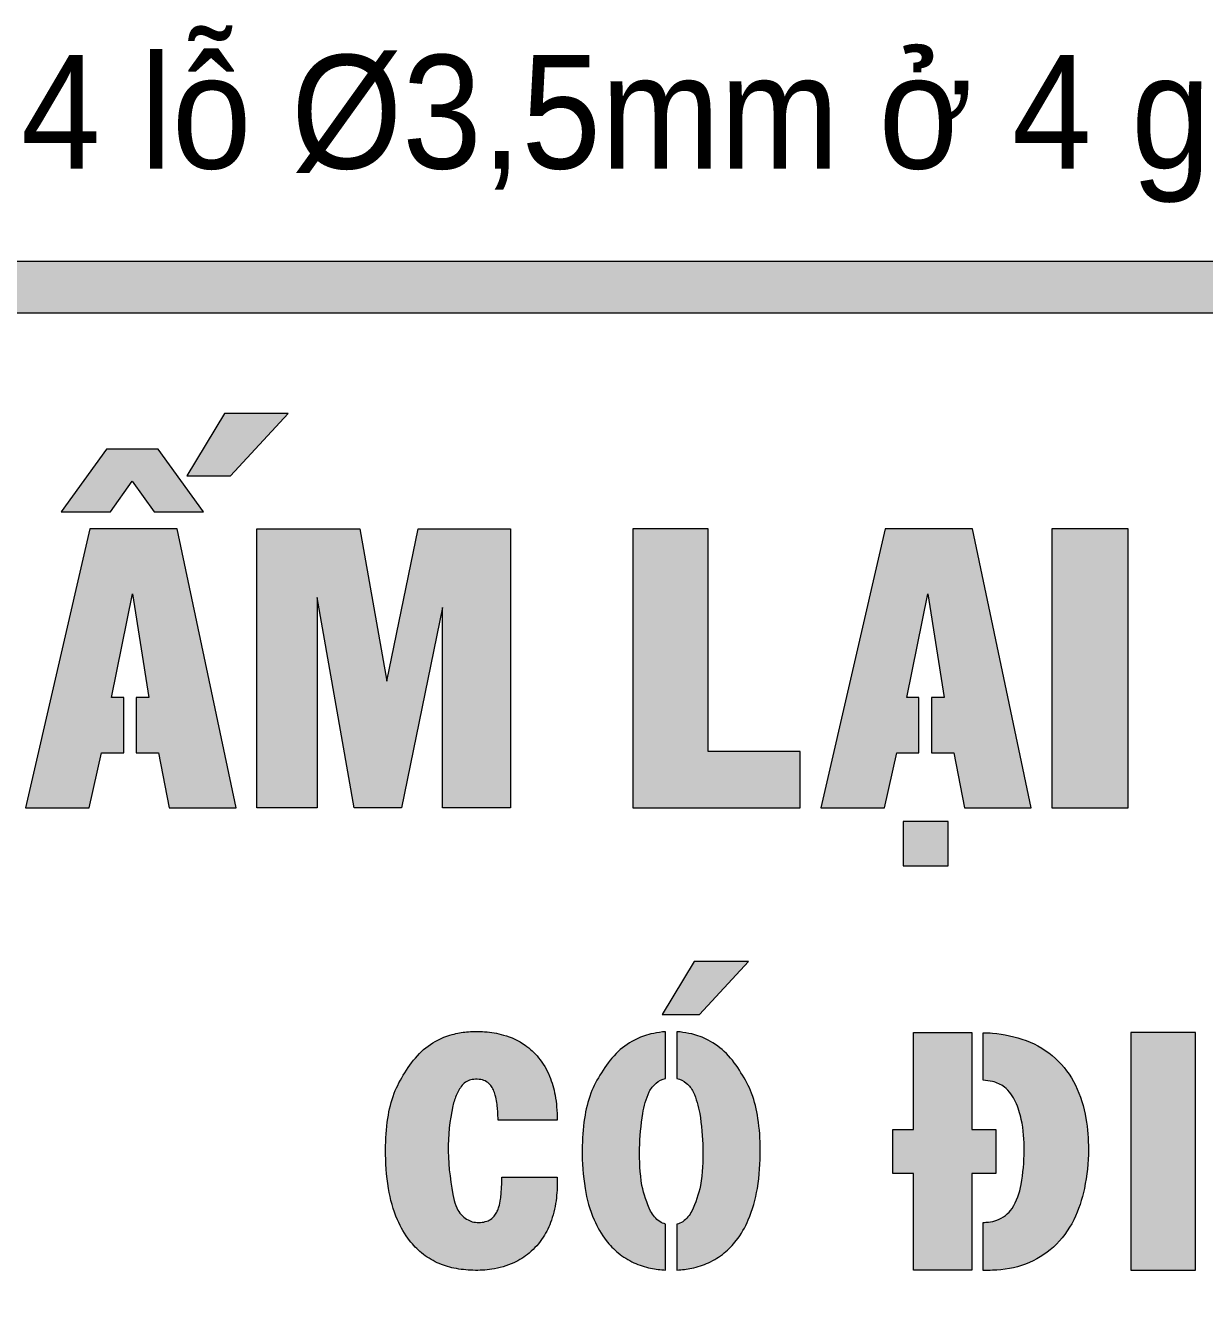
# Model space of a CAD drawing. Header units: millimetres. Extents: x 330554 to 656471, y 11007 to 130943.
# Drawn here: x 524966 to 526248, y 48848 to 50228 of the extents above; entities that cross this region are included whole.
import ezdxf

# ---------------------------------------------------------------- set-up
doc = ezdxf.new("R2010")
doc.units = ezdxf.units.MM
doc.header["$LTSCALE"] = 6
doc.layers.add('Text', color=7, linetype='Continuous', lineweight=13)
doc.styles.add('VNI-HELVE', font='VHELVEN.TTF', dxfattribs={"width": 0.9})

msp = doc.modelspace()

# ---------------------------------------------------------------- hatches: boundary and pattern name
at = {"layer": 'Text'}
h = msp.add_hatch(color=1, dxfattribs=at)
h.paths.add_polyline_path([(527357.826, 49914.885, 0.41421356), (527301.666, 49971.045), (524044.386, 49971.045, 0.41421356), (523988.226, 49914.885), (523988.226, 47780.805, 0.41421356), (524044.386, 47724.645), (527301.666, 47724.645, 0.41421356), (527357.826, 47780.805)])
h.paths.add_polyline_path([(524044.386, 49903.653, -0.41421356), (524055.618, 49914.885), (527290.434, 49914.885, -0.41421356), (527301.666, 49903.653), (527301.666, 47792.037, -0.41421356), (527290.434, 47780.805), (524055.618, 47780.805, -0.41421356), (524044.386, 47792.037)], flags=16)
for points in [[(525251.931, 49806.077), (525182.576, 49806.077), (525141.685, 49738.176), (525189.261, 49738.176)], [(525110.672, 49767.21), (525054.497, 49767.21), (525005.215, 49699.112), (525058.784, 49699.112), (525082.209, 49732.266), (525106.358, 49699.112), (525160.088, 49699.112)], [(525131.274, 49680.618), (525036.519, 49680.618), (524966.426, 49377.354), (525035.79, 49377.354), (525049.005, 49436.928), (525073.186, 49436.928), (525073.186, 49497.25), (525059.98, 49497.25), (525082.733, 49610.047), (525100.622, 49497.25), (525086.665, 49497.25), (525086.665, 49436.928), (525111.11, 49436.928), (525122.708, 49377.354), (525195.281, 49377.354)], [(525493.592, 49680.618), (525393.274, 49680.618), (525359.053, 49514.824), (525329.696, 49680.618), (525217.745, 49680.618), (525217.745, 49377.354), (525283.329, 49377.354), (525283.363, 49605.955), (525323.584, 49377.354), (525375.08, 49377.354), (525419.573, 49594.855), (525419.573, 49377.354), (525493.592, 49377.354)], [(525708.544, 49680.618), (525626.599, 49680.618), (525626.599, 49377.354), (525808.45, 49377.354), (525808.45, 49438.326), (525708.544, 49438.326)], [(525995.762, 49680.618), (525901.007, 49680.618), (525830.914, 49377.354), (525900.278, 49377.354), (525913.493, 49436.928), (525937.674, 49436.928), (525937.674, 49497.25), (525924.468, 49497.25), (525947.221, 49610.047), (525965.11, 49497.25), (525951.153, 49497.25), (525951.153, 49436.928), (525975.598, 49436.928), (525987.196, 49377.354), (526059.769, 49377.354)], [(526165.132, 49680.618), (526082.233, 49680.618), (526082.233, 49377.354), (526165.132, 49377.354)], [(525969.416, 49362.455), (525920.547, 49362.455), (525920.547, 49314.328), (525969.416, 49314.328)], [(525752.21, 49210.168), (525693.291, 49210.168), (525658.633, 49152.668), (525699.005, 49152.668)], [(525453.62, 49082.114, -0.07393575), (525461.439, 49081.818, -0.09292692), (525467.494, 49079.584, -0.08649985), (525472.256, 49075.359, -0.04919503), (525475.161, 49070.745, -0.02170409), (525477.015, 49064.852, -0.02763129), (525478.695, 49056.831, -0.01948306), (525479.596, 49049.194, -0.0088859), (525479.951, 49043.72, -0.01792345), (525480.063, 49037.755), (525544.401, 49037.755, 0.03044683), (525543.802, 49052.09, 0.02668291), (525542.109, 49064.885, 0.05404174), (525536.027, 49085.749, 0.07035933), (525524.242, 49105.578, 0.06792551), (525509.513, 49119.334, 0.08738108), (525486.168, 49130.324, 0.04898545), (525465.466, 49133.898, 0.03185637), (525447.913, 49133.869, 0.04096248), (525432.39, 49131.413, 0.06182979), (525414.63, 49124.802, 0.08055081), (525394.69, 49110.127, 0.06539848), (525378.809, 49089.273, 0.05289742), (525367.193, 49066.953, 0.05164777), (525360.321, 49039.73, 0.03722561), (525357.82, 49005.766, 0.04208615), (525360.992, 48963.522, 0.06133465), (525370.809, 48929.326, 0.06394962), (525383.959, 48906.787, 0.05743895), (525397.031, 48893.42, 0.06374188), (525414.027, 48882.829, 0.04971546), (525432.214, 48876.852, 0.04107109), (525452.864, 48874.537, 0.04170948), (525473.247, 48875.687, 0.06878271), (525497.256, 48882.681, 0.06650083), (525513.921, 48893.321, 0.07446796), (525529.048, 48910.447, 0.05849836), (525538.115, 48928.938, 0.05562365), (525543.492, 48953.252, 0.03145915), (525544.446, 48975.708), (525484.117, 48975.708, -0.01434809), (525483.941, 48965.24, -0.01273903), (525483.535, 48958.842, -0.02394666), (525482.695, 48951.707, -0.03371298), (525480.979, 48943.45, -0.03530582), (525479.314, 48938.85, -0.06143725), (525476.71, 48934.454, -0.07145038), (525473.189, 48930.838, -0.08679268), (525467.756, 48927.939, -0.07652774), (525461.162, 48926.643, -0.06657227), (525453.748, 48927.037, -0.07411206), (525447.548, 48929.249, -0.05366034), (525441.364, 48933.654, -0.09112341), (525436.475, 48940.096, -0.05611405), (525432.504, 48950.45, -0.05047753), (525425.953, 49004.227, -0.05800546), (525431.069, 49053.285, -0.05398838), (525435.188, 49065.985, -0.07697868), (525442.089, 49076.916, -0.10020323), (525447.551, 49080.49, -0.07180386)], [(526238.263, 49132.873), (526167.868, 49132.873), (526167.868, 48874.537), (526238.263, 48874.537)]]:
    msp.add_hatch(color=7, dxfattribs=at).paths.add_polyline_path(points)
h = msp.add_hatch(color=7, dxfattribs=at)
h.paths.add_polyline_path([(525637.349, 49044.841, -0.0568567), (525644.361, 49068.451, -0.10863746), (525652.023, 49078.035, -0.13625187), (525662.188, 49082.979), (525662.188, 49133.895, 0.0292161), (525658.77, 49133.61, 0.03339015), (525646.141, 49131.415, 0.06182979), (525628.381, 49124.804, 0.08055081), (525608.442, 49110.13, 0.06539848), (525592.56, 49089.275, 0.05289742), (525580.945, 49066.955, 0.05164777), (525574.073, 49039.732, 0.03722561), (525571.571, 49005.768, 0.04208615), (525574.743, 48963.525, 0.06133465), (525584.56, 48929.329, 0.06394962), (525597.71, 48906.789, 0.05743895), (525610.783, 48893.422, 0.06374188), (525627.778, 48882.831, 0.04971546), (525645.965, 48876.855, 0.03319179), (525662.188, 48874.765), (525662.188, 48924.875, -0.09487448), (525655.816, 48927.434, -0.12163787), (525645.977, 48938.902, -0.05585078), (525636.53, 48966.748, -0.04402444), (525633.952, 49006.961, -0.03242305)])
h.paths.add_polyline_path([(525762.648, 49039.732, 0.05164777), (525755.776, 49066.955, 0.05289742), (525744.16, 49089.275, 0.06539848), (525728.279, 49110.13, 0.08055081), (525708.339, 49124.804, 0.06182979), (525690.579, 49131.415, 0.03339015), (525677.95, 49133.61, 0.008584), (525674.543, 49133.869), (525674.543, 49082.975, -0.1428397), (525684.697, 49078.035, -0.10863746), (525692.36, 49068.451, -0.0568567), (525699.372, 49044.841, -0.03242305), (525702.768, 49006.961, -0.04402444), (525700.191, 48966.748, -0.05585078), (525690.744, 48938.902, -0.11758419), (525680.889, 48927.337, -0.12060113), (525674.543, 48924.877), (525674.543, 48874.74, 0.03185989), (525690.755, 48876.855, 0.04971546), (525708.942, 48882.831, 0.06374188), (525725.938, 48893.422, 0.05743895), (525739.01, 48906.789, 0.06394962), (525752.16, 48929.329, 0.06133465), (525761.977, 48963.525, 0.04208615), (525765.15, 49005.768, 0.03722561)])
h = msp.add_hatch(color=7, dxfattribs=at)
h.paths.add_polyline_path([(526021.39, 49027.694), (525995.195, 49027.694), (525995.195, 49132.873), (525931.882, 49132.873), (525931.882, 49027.694), (525909.313, 49027.694), (525909.313, 48979.902), (525931.882, 48979.902), (525931.882, 48874.537), (525995.195, 48874.537), (525995.195, 48979.902), (526021.39, 48979.902)])
h.paths.add_polyline_path([(526121.892, 49005.766, 0.04311082), (526119.188, 49039.73, 0.07455163), (526107.721, 49075.845, 0.0895378), (526086.101, 49104.804, 0.10027841), (526054.05, 49124.254, 0.06830403), (526017.61, 49132.404, 0.00684577), (526007.55, 49132.775), (526007.55, 49081.062, -0.03254285), (526017.61, 49079.792, -0.09965219), (526030.688, 49073.698, -0.10636032), (526042.766, 49057.696, -0.04860404), (526048.932, 49038.549, -0.05231451), (526052.107, 49004.48, -0.04022487), (526048.645, 48967.912, -0.10060846), (526038.901, 48941.804, -0.15028588), (526022.364, 48928.937, -0.07584834), (526013.245, 48926.961, -0.01464366), (526007.55, 48926.517), (526007.55, 48874.435, 0.00661045), (526017.61, 48874.543, 0.08505129), (526053.619, 48881.284, 0.0843057), (526083.813, 48899.842, 0.08613834), (526105.922, 48929.326, 0.06155097), (526117.486, 48963.522, 0.04768553)])

# ---------------------------------------------------------------- linework, layer by layer
at = {"layer": 'Text', "color": 1}
for points in [[(524044.386, 47724.645), (527301.666, 47724.645, 0.41421356), (527357.826, 47780.805), (527357.826, 49914.885, 0.41421356), (527301.666, 49971.045), (524044.386, 49971.045, 0.41421356), (523988.226, 49914.885), (523988.226, 47780.805, 0.41421356)], [(524055.618, 47780.805), (527290.434, 47780.805, 0.41421356), (527301.666, 47792.037), (527301.666, 49903.653, 0.41421356), (527290.434, 49914.885), (524055.618, 49914.885, 0.41421356), (524044.386, 49903.653), (524044.386, 47792.037, 0.41421356)]]:
    msp.add_lwpolyline(points, format="xyb", close=True, dxfattribs=at)
at = {"layer": 'Text', "color": 7}
for points in [[(525141.685, 49738.176), (525189.261, 49738.176), (525251.931, 49806.077), (525182.576, 49806.077)], [(525005.215, 49699.112), (525058.784, 49699.112), (525082.209, 49732.266), (525106.358, 49699.112), (525160.088, 49699.112), (525110.672, 49767.21), (525054.497, 49767.21)], [(525086.665, 49436.928), (525111.11, 49436.928), (525122.708, 49377.354), (525195.281, 49377.354), (525131.274, 49680.618), (525036.519, 49680.618), (524966.426, 49377.354), (525035.79, 49377.354), (525049.005, 49436.928), (525073.186, 49436.928), (525073.186, 49497.25), (525059.98, 49497.25), (525082.733, 49610.047), (525100.622, 49497.25), (525086.665, 49497.25)], [(525493.592, 49377.354), (525419.573, 49377.354), (525419.573, 49594.855), (525375.08, 49377.354), (525323.584, 49377.354), (525283.363, 49605.955), (525283.329, 49377.354), (525217.745, 49377.354), (525217.745, 49680.618), (525329.696, 49680.618), (525359.053, 49514.824), (525393.274, 49680.618), (525493.592, 49680.618)], [(525626.599, 49680.618), (525626.599, 49377.354), (525808.45, 49377.354), (525808.45, 49438.326), (525708.544, 49438.326), (525708.544, 49680.618)], [(525951.153, 49436.928), (525975.598, 49436.928), (525987.196, 49377.354), (526059.769, 49377.354), (525995.762, 49680.618), (525901.007, 49680.618), (525830.914, 49377.354), (525900.278, 49377.354), (525913.493, 49436.928), (525937.674, 49436.928), (525937.674, 49497.25), (525924.468, 49497.25), (525947.221, 49610.047), (525965.11, 49497.25), (525951.153, 49497.25)], [(526082.233, 49377.354), (526165.132, 49377.354), (526165.132, 49680.618), (526082.233, 49680.618)], [(525920.547, 49314.328), (525969.416, 49314.328), (525969.416, 49362.455), (525920.547, 49362.455)], [(525658.633, 49152.668), (525699.005, 49152.668), (525752.21, 49210.168), (525693.291, 49210.168)], [(525995.195, 49132.873), (525995.195, 49027.694), (526021.39, 49027.694), (526021.39, 48979.902), (525995.195, 48979.902), (525995.195, 48874.537), (525931.882, 48874.537), (525931.882, 48979.902), (525909.313, 48979.902), (525909.313, 49027.694), (525931.882, 49027.694), (525931.882, 49132.873), (525995.195, 49132.873)], [(526167.868, 48874.537), (526238.263, 48874.537), (526238.263, 49132.873), (526167.868, 49132.873)]]:
    msp.add_lwpolyline(points, close=True, dxfattribs=at)
for points in [[(525480.063, 49037.755, 0.01792345), (525479.951, 49043.72, 0.0088859), (525479.596, 49049.194, 0.01948306), (525478.695, 49056.831, 0.02763129), (525477.015, 49064.852, 0.02170409), (525475.161, 49070.745, 0.04919503), (525472.256, 49075.359, 0.08649985), (525467.494, 49079.584, 0.09292692), (525461.439, 49081.818, 0.07393575), (525453.62, 49082.114, 0.07180386), (525447.551, 49080.49, 0.10020323), (525442.089, 49076.916, 0.07697868), (525435.188, 49065.985, 0.05398838), (525431.069, 49053.285, 0.05800546), (525425.953, 49004.227, 0.05047753), (525432.504, 48950.45, 0.05611405), (525436.475, 48940.096, 0.09112341), (525441.364, 48933.654, 0.05366034), (525447.548, 48929.249, 0.07411206), (525453.748, 48927.037, 0.06657227), (525461.162, 48926.643, 0.07652774), (525467.756, 48927.939, 0.08679268), (525473.189, 48930.838, 0.07145038), (525476.71, 48934.454, 0.06143725), (525479.314, 48938.85, 0.03530582), (525480.979, 48943.45, 0.03371298), (525482.695, 48951.707, 0.02394666), (525483.535, 48958.842, 0.01273903), (525483.941, 48965.24, 0.01434809), (525484.117, 48975.708), (525544.446, 48975.708, -0.03145915), (525543.492, 48953.252, -0.05562365), (525538.115, 48928.938, -0.05849836), (525529.048, 48910.447, -0.07446796), (525513.921, 48893.321, -0.06650083), (525497.256, 48882.681, -0.06878271), (525473.247, 48875.687, -0.04170948), (525452.864, 48874.537, -0.04107109), (525432.214, 48876.852, -0.04971546), (525414.027, 48882.829, -0.06374188), (525397.031, 48893.42, -0.05743895), (525383.959, 48906.787, -0.06394962), (525370.809, 48929.326, -0.06133465), (525360.992, 48963.522, -0.04208615), (525357.82, 49005.766, -0.03722561), (525360.321, 49039.73, -0.05164777), (525367.193, 49066.953, -0.05289742), (525378.809, 49089.273, -0.06539848), (525394.69, 49110.127, -0.08055081), (525414.63, 49124.802, -0.06182979), (525432.39, 49131.413, -0.04096248), (525447.913, 49133.869, -0.03185637), (525465.466, 49133.898, -0.04898545), (525486.168, 49130.324, -0.08738108), (525509.513, 49119.334, -0.06792551), (525524.242, 49105.578, -0.07035933), (525536.027, 49085.749, -0.05404174), (525542.109, 49064.885, -0.02668291), (525543.802, 49052.09, -0.03044683), (525544.401, 49037.755), (525480.063, 49037.755)], [(525662.188, 48924.875, -0.09487448), (525655.816, 48927.434, -0.12163787), (525645.977, 48938.902, -0.05585078), (525636.53, 48966.748, -0.04402444), (525633.952, 49006.961, -0.03242305), (525637.349, 49044.841, -0.0568567), (525644.361, 49068.451, -0.10863746), (525652.023, 49078.035, -0.13625187), (525662.188, 49082.979), (525662.188, 49133.895, 0.0292161), (525658.77, 49133.61, 0.03339015), (525646.141, 49131.415, 0.06182979), (525628.381, 49124.804, 0.08055081), (525608.442, 49110.13, 0.06539848), (525592.56, 49089.275, 0.05289742), (525580.945, 49066.955, 0.05164777), (525574.073, 49039.732, 0.03722561), (525571.571, 49005.768, 0.04208615), (525574.743, 48963.525, 0.06133465), (525584.56, 48929.329, 0.06394962), (525597.71, 48906.789, 0.05743895), (525610.783, 48893.422, 0.06374188), (525627.778, 48882.831, 0.04971546), (525645.965, 48876.855, 0.03319179), (525662.188, 48874.765)], [(525674.543, 48874.74, 0.03185989), (525690.755, 48876.855, 0.04971546), (525708.942, 48882.831, 0.06374188), (525725.938, 48893.422, 0.05743895), (525739.01, 48906.789, 0.06394962), (525752.16, 48929.329, 0.06133465), (525761.977, 48963.525, 0.04208615), (525765.15, 49005.768, 0.03722561), (525762.648, 49039.732, 0.05164777), (525755.776, 49066.955, 0.05289742), (525744.16, 49089.275, 0.06539848), (525728.279, 49110.13, 0.08055081), (525708.339, 49124.804, 0.06182979), (525690.579, 49131.415, 0.03339015), (525677.95, 49133.61, 0.008584), (525674.543, 49133.869), (525674.543, 49082.975, -0.1428397), (525684.697, 49078.035, -0.10863746), (525692.36, 49068.451, -0.0568567), (525699.372, 49044.841, -0.03242305), (525702.768, 49006.961, -0.04402444), (525700.191, 48966.748, -0.05585078), (525690.744, 48938.902, -0.11758419), (525680.889, 48927.337, -0.12060113), (525674.543, 48924.877)], [(526007.55, 48926.517, 0.01464366), (526013.245, 48926.961, 0.07584834), (526022.364, 48928.937, 0.15028588), (526038.901, 48941.804, 0.10060846), (526048.645, 48967.912, 0.04022487), (526052.107, 49004.48, 0.05231451), (526048.932, 49038.549, 0.04860404), (526042.766, 49057.696, 0.10636032), (526030.688, 49073.698, 0.09965219), (526017.61, 49079.792, 0.03254285), (526007.55, 49081.062), (526007.55, 49132.775, -0.00684577), (526017.61, 49132.404, -0.06830403), (526054.05, 49124.254, -0.10027841), (526086.101, 49104.804, -0.0895378), (526107.721, 49075.845, -0.07455163), (526119.188, 49039.73, -0.04311082), (526121.892, 49005.766, -0.04768553), (526117.486, 48963.522, -0.06155097), (526105.922, 48929.326, -0.08613834), (526083.813, 48899.842, -0.0843057), (526053.619, 48881.284, -0.08505129), (526017.61, 48874.543, -0.00661045), (526007.55, 48874.435)]]:
    msp.add_lwpolyline(points, format="xyb", close=True, dxfattribs=at)
msp.add_lwpolyline([(525995.195, 48969.876), (525995.195, 48955.527)], dxfattribs=at)

# ---------------------------------------------------------------- texts
at = {"layer": 'Text', "style": 'VNI-HELVE', "width": 0.9}
msp.add_text('Khoan 04 loã Þ3,5mm ôû 4 goùc', height=123.552, dxfattribs=at).set_placement((524382.957, 50072.141))

doc.saveas('drawing.dxf')
